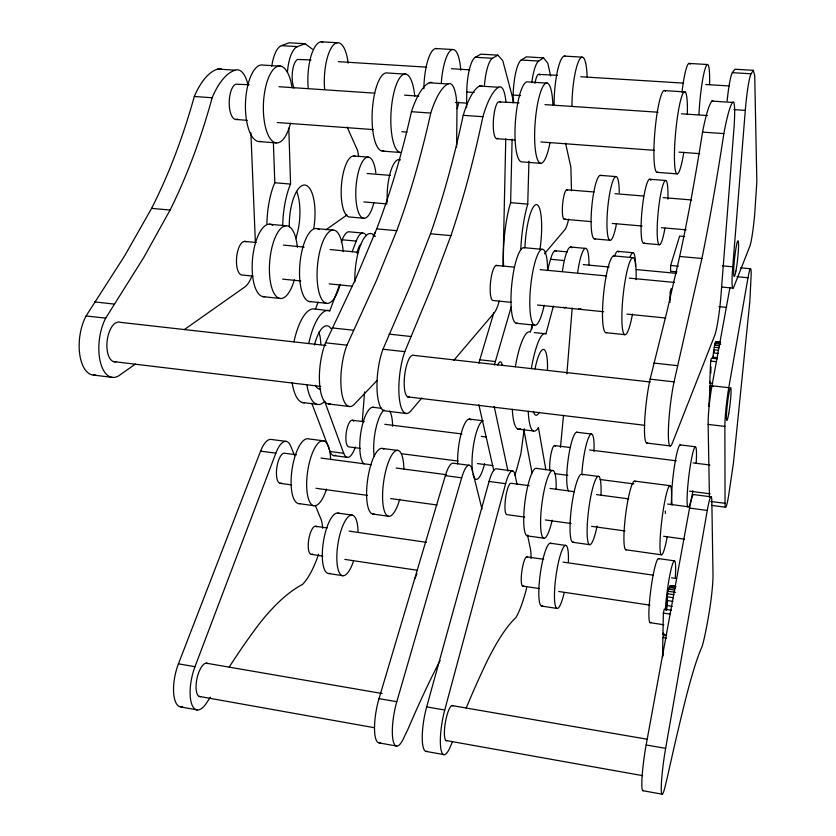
<?xml version="1.0" encoding="UTF-8"?>
<svg xmlns="http://www.w3.org/2000/svg" width="836" height="836" viewBox="0 0 836 836"><rect width="100%" height="100%" fill="white"/><g stroke="black" fill="none" stroke-linecap="round" stroke-linejoin="round"><path stroke-width="1.25" d="M456.602 147.136L456.958 110.676A33.001 9.133 -86.3 0 0 448.033 83.987L429.265 82.774A89.159 25.77 -85.8 0 0 411.458 111.71A745.043 293.906 85.7 0 1 376.712 228.876L355.624 278.921L325.559 342.791A37.171 12.686 -83.3 0 0 319.624 384.173A37.171 12.686 -83.3 0 0 330.304 403.757M466.572 107.666L466.76 91.991A29.95 7.785 -86.5 0 1 475.297 57.266L480.909 54.162L497.859 55.166L502.75 60.589L513.806 102.243M662.499 657.368L662.885 637.575L663.794 633.615L663.742 636.227M666.459 635.161L662.938 634.618L663.356 613.101L664.275 609.151L671.392 610.217M669.929 302.486L670.127 292.14L671.203 288.556M684.674 236.536L679.626 236.097L670.65 265.472L670.535 271.272L677.003 271.878M502.99 266.329L505.77 138.818M503.585 265.817A52.804 12.101 -84.7 0 1 509.688 205.813L510.629 202.667L512.113 139.142M512.97 102.828L513.147 95.053A30.19 6.981 -86.1 0 1 521.246 60.014L526.325 56.848L543.536 57.872L547.82 63.296L550.642 75.971M520.744 249.828A52.95 11.568 -84.7 0 1 526.837 207.276L527.746 204.12L528.937 161.212M571.479 190.754L570.894 167.242L565.544 143.155M710.349 383.139L708.834 406.296L709.409 403.861M712.68 383.4L709.774 383.024L710.663 361.068L711.373 358.195L717.278 358.822M709.9 394.205L710.203 386.828M710.757 373.253L711.008 366.983M364.59 391.906L362.291 421.323M524.276 428.69L520.859 453.823L517.087 468.014A24.725 5.35 -82.8 0 1 514.548 475.329M531.895 328.903L532.198 325.016M563.527 415.293L560.454 447.396M566.871 373.922L572.2 307.982M753.34 70.318L754.73 75.752L756.841 181.673L754.751 213.567A27.295 2.142 -84 0 1 749.808 246.327L733.851 286.863A29.762 2.571 -83.9 0 1 732.744 266.809L745.294 110.373A31.381 2.738 -84.4 0 1 751.094 73.787L753.34 70.318L734.875 69.221L732.388 72.669A31.287 3.093 -84.6 0 0 727.132 100.853M665.853 610.144C669.458 604.564 663.47 581.835 675.561 586.318M666.396 610.447L666.679 608.054M720.423 342.029L715.773 341.537L714.581 345.258L712.847 357.244L717.528 357.745M713.192 358.174L713.516 355.687M667.118 604.512L667.577 601.063M714.007 352.113L714.341 349.96M665.634 748.345L707.277 510.451A29.25 2.487 -83.1 0 1 711.844 501.318L713.003 575.189A27.191 2.121 -82.9 0 1 709.336 611.377A76.891 6.186 -82.9 0 1 702.125 646.51A395.501 27.557 -81.8 0 0 686.931 694.005A798.171 46.879 -81.5 0 0 667.839 775.118L664.986 787.125A33.116 2.968 -82.2 0 1 661.255 787.407A33.116 2.968 -82.2 0 1 665.634 748.345L646.144 744.97L689.554 508.089A29.155 2.821 -83 0 1 693.723 494.578L711.154 496.856M725.052 503.324L724.864 426.402A27.567 2.236 -83.4 0 1 728.773 387.674L748.011 277.751A26.209 2.006 -83.8 0 1 751.156 275.044L749.808 301.838L733.496 462.538L728.647 495.487A25.644 1.923 -83.2 0 1 725.052 503.324L710.809 501.454M709.45 497.378L708.134 424.416A27.494 2.529 -83.4 0 1 711.958 385.793L729.933 287.709M732.587 102.431A93.799 9.123 -84.2 0 0 723.851 133.603A815.727 112.829 -86.9 0 1 701.906 258.491L674.056 381.853A39.428 4.567 -83.4 0 0 668.403 430.143A39.428 4.567 -83.4 0 0 672.426 442.892L714.623 335.696A32.761 3.135 -83.8 0 0 720.977 295.265L733.851 129.873A34.621 3.365 -84.4 0 0 732.587 102.431L711.917 101.093A93.486 10.314 -84.3 0 0 702.533 132.109A810.314 126.863 -87.4 0 1 679.668 256.464L667.285 310.156L650.126 379.168A39.271 5.152 -83.4 0 0 644.608 423.006A39.271 5.152 -83.4 0 0 647.607 442.704M662.938 634.618L663.282 633.071M709.774 383.024L710.036 381.853M662.791 656.103L663.366 653.564M452.516 741.647L449.601 748.356A31.883 7.221 -80.3 0 1 440.708 747.697A31.883 7.221 -80.3 0 1 444.742 710.025L505.623 483.668A28.278 6.092 -82.4 0 1 515.185 475.517L517.024 484.389M534.277 332.561L545.939 333.804L553.401 306.07M427.3 751.209A31.789 7.555 -80.2 0 1 422.253 738.522A31.789 7.555 -80.2 0 1 426.673 706.89L489.06 481.473A28.205 6.374 -82.4 0 1 496.448 468.839L512.761 470.971M532.48 324.608L530.39 332.153L529.596 331.819A49.021 10.575 -83.5 0 0 515.331 366.805M547.434 270.582L550.558 259.275A25.373 5.173 -84.3 0 1 556.285 251.249M440.102 660.492A761.293 129.643 -77.8 0 0 408.083 728.919L402.795 739.933A31.622 8.099 -79.9 0 1 392.836 739.066A31.622 8.099 -79.9 0 1 396.797 701.717L461.66 477.837A28.069 6.845 -82.3 0 1 472.256 469.884L481.985 509.114M494.442 365.05A26.512 6.165 -83.5 0 1 495.361 361.528L511.235 306.749M380.338 742.702A31.528 8.423 -79.7 0 1 374.549 729.985A31.528 8.423 -79.7 0 1 379.021 698.635L445.348 475.663A27.985 7.127 -82.2 0 1 453.405 463.228L469.477 465.328M478.882 363.294A26.449 6.416 -83.5 0 1 479.822 359.783L493.846 312.633M406.39 413.517L384.968 410.894A37.547 11.411 -83.4 0 1 377.015 388.855A37.547 11.411 -83.4 0 1 382.972 349.229L410.873 284.459L430.488 233.766A755.504 267.51 87.1 0 0 463.217 115.337A89.922 23.126 -85.5 0 1 479.592 86.035L498.695 87.268A90.215 22.112 -85.4 0 0 482.874 116.716A759.6 257.122 87.6 0 1 450.917 235.627L431.867 286.56L404.802 351.674A37.683 10.931 -83.4 0 0 399.274 397.8A37.683 10.931 -83.4 0 0 410.873 410.904L421.814 398.03M210.432 697.224L205.551 704.445A30.545 11.631 -77.8 0 1 191.298 702.773A30.545 11.631 -77.8 0 1 194.976 666.7L275.859 453.154A27.18 9.896 -81.7 0 1 290.667 446.069L294.638 455.63M293.938 341.893A47.213 16.877 -83.5 0 1 314.064 308.912L329.781 310.814L339.792 284.365M352.092 251.908L356.188 241.092A24.537 8.078 -84.9 0 1 366.367 235.752M182.509 706.869A30.462 11.903 -77.7 0 1 173.731 694.016A30.462 11.903 -77.7 0 1 178.434 663.836L260.581 451.126A27.107 10.136 -81.6 0 1 271.345 439.475L286.414 441.439M315.36 309.289L318.129 302.099M341.276 242.179L342.196 239.786A24.484 8.287 -84.9 0 1 348.633 231.76L362.49 233.035M448.033 83.987A89.442 24.787 -85.7 0 0 430.759 113.059A748.878 284.23 86.3 0 1 396.766 230.694L376.221 280.99L346.95 345.195A37.317 12.216 -83.3 0 0 341.454 390.84A37.317 12.216 -83.3 0 0 354.579 404.028L377.078 380.464M288.807 128.211L290.573 184.077L289.34 187.076A50.86 18.758 -85.6 0 0 282.725 225.574M273.382 142.58L274.814 182.75L273.56 185.738A50.724 19.218 -85.7 0 0 266.914 224.111M414.949 578.543L416.965 573.789M247.968 84.875A31.81 13.073 -88 0 0 235.229 70.193A86.223 35.488 -87 0 0 212.156 97.739A709.764 382.115 79.4 0 1 170.084 210.055L143.646 257.676L105.702 318.15A35.749 17.295 -83.3 0 0 100.32 361.863A35.749 17.295 -83.3 0 0 119.496 375.27L135.422 364.047M221.331 68.865A31.705 13.376 -88.2 0 0 217.82 69.064A85.962 36.324 -87.1 0 0 194.297 96.495A707.047 388.949 78.7 0 1 151.598 208.373L124.689 255.774L86.087 315.956A35.624 17.681 -83.3 0 0 79.901 355.53A35.624 17.681 -83.3 0 0 95.68 374.946M375.165 232.68L373.149 235.992L375.521 236.212M453.802 360.389L494.212 312.842A31.549 7.608 -84.4 0 0 499.228 301.033M544.372 253.841L564.655 229.973A26.449 5.267 -84.9 0 0 568.647 219.116M184.265 329.635L244.781 286.988A30.19 12.247 -85.1 0 0 251.929 275.922M325.967 229.764L347.034 214.915M514.318 267.144L496.218 265.42L495.037 266.214A17.66 4.264 -84.4 0 0 490.251 286.225A17.66 4.264 -84.4 0 0 493.407 300.532L511.548 302.381M521.246 60.014L538.666 61.059L543.536 57.872M594.177 191.998L566.871 189.772L566.056 190.253A14.808 2.947 -84.9 0 0 562.377 208.383A14.808 2.947 -84.9 0 0 565.146 218.729M475.297 57.266L492.446 58.29L497.859 55.166M256.14 242.492L244.457 241.385L242.628 242.074A16.898 6.855 -85.1 0 0 236.452 261.062A16.898 6.855 -85.1 0 0 242.565 275.054L252.911 276.11M271.773 66.337A28.967 11.046 -88.1 0 1 281.429 45.646L297.438 46.607L305.046 43.723L312.392 49.125M281.429 45.646L289.204 42.782L305.046 43.723M519.01 102.87L498.287 101.887A18.632 4.567 -86 0 0 493.261 124A18.632 4.567 -86 0 0 497.786 138.243M557.403 75.282L538.185 74.373A16.95 3.731 -86 0 0 534.915 83.422M321.243 41.8L337.472 42.751M435.702 48.53L452.589 49.523M564.279 56.096L581.94 57.13M688.916 63.421L707.34 64.508M732.388 72.669L751.094 73.787M310.961 59.973L297.668 59.419A16.26 6.04 -88 0 0 292.495 71.353A16.26 6.04 -88 0 0 294.021 88.062M338.277 61.665L426.736 67.162M451.45 68.698L469.665 69.827M580.821 76.734L683.629 83.13M705.751 84.499L729.18 85.962M280.802 66.201L263.183 65.083A38.331 15.163 -87.8 0 0 245.47 103.382A38.331 15.163 -87.8 0 0 260.811 141.399M406.056 74.174L387.653 73.004A39.177 12.415 -86.8 0 0 372.219 112.327A39.177 12.415 -86.8 0 0 383.923 150.919M547.371 83.151L528.038 81.928A40.128 9.144 -85.8 0 0 515.54 119.841A40.128 9.144 -85.8 0 0 521.528 161.85L540.693 163.333M664.735 90.622L684.977 91.908M217.82 69.064L235.229 70.193M466.76 91.991L474.179 92.482M513.147 95.053L520.682 95.555M733.956 109.62L745.294 110.373M249.243 84.718L235.679 84.206A17.807 7.315 -88 0 0 229.263 105.2A17.807 7.315 -88 0 0 237.56 119.099M279.025 86.725L374.831 93.162M404.614 95.168L418.846 96.13M544.999 104.615L658.089 112.223M681.476 113.8L707.475 115.546M455.453 102.389L467.125 103.183M194.297 96.495L212.156 97.739M411.458 111.71L430.759 113.059M463.217 115.337L482.874 116.716M702.533 132.109L723.851 133.603M235.647 119.464L247.341 120.321M277.207 122.526L373.295 129.601M401.865 131.712L407.059 132.088M496.574 138.692L514.809 140.03M540.861 141.953L654.18 150.302M678.926 152.131L699.763 153.657M258.826 141.535L276.308 142.893M382.303 151.086L400.559 152.497A39.302 11.997 -86.6 0 1 390.83 118.388A39.302 11.997 -86.6 0 1 401.562 75.7A39.302 11.997 -86.6 0 1 414.729 96.119M657.044 172.331L677.108 173.888M353.921 155.987L368.3 157.116M600.436 175.361L616.09 176.595M649.781 179.238L665.707 180.492M367.088 173.491L390.402 175.393M614.982 193.691L643.584 196.021M663.094 197.62L691.696 199.95M274.814 182.75L290.573 184.077M510.629 202.667L527.746 204.12M363.879 201.936L387.12 203.942M564.331 219.283L591.554 221.634M612.286 223.431L642.1 226.013M661.537 227.695L686.157 229.827M364.193 218.3L349.897 217.026A30.598 10.325 -85.9 0 1 341.527 184.233A30.598 10.325 -85.9 0 1 355.248 156.363M594.783 238.918L610.332 240.308M643.793 243.307L659.604 244.718M151.598 208.373L170.084 210.055M376.712 228.876L396.766 230.694M430.488 233.766L450.917 235.627M679.668 256.464L701.906 258.491M570.434 247.017L585.399 248.386M617.585 251.312L632.8 252.702M269.108 224.205L286.058 225.772M332.927 230.078L315.695 228.5A36.679 13.209 -84.9 0 0 299.716 266.579A36.679 13.209 -84.9 0 0 311.107 301.514M523.576 247.623L542.115 249.327M613.634 255.9L632.737 257.655M722.377 265.858L732.744 266.809M554.979 250.758L567.393 251.897M740.654 267.844L750.383 268.743M670.65 265.472L678.424 266.193M342.196 239.786L356.188 241.092M550.558 259.275L564.352 260.56M736.944 276.706L748.011 277.751M583.267 264.594L609.162 267.029M636.353 269.589L676.481 273.351M283.383 245.094L304.137 247.08M330.084 249.556L358.623 252.284M540.171 269.62L606.11 275.911M629.383 278.137L674.631 282.453M721.625 287.02L733.057 288.117M718.866 306.613L726.609 307.376M282.641 279.13L300.741 280.969M329.175 283.853L352.437 286.215M537.475 305.015L603.582 311.724M626.906 314.096L665.79 318.046M715.532 341.778L720.601 342.248M715.261 342.478L719.921 342.969M714.937 343.638L720.768 344.254M263.016 296.655L279.893 298.421M309.383 301.524L326.531 303.322M516.23 323.25L534.664 325.194M605.818 332.665L624.826 334.661M714.581 345.258L719.253 345.749M714.216 347.264L718.897 347.755M713.829 349.772L718.5 350.263M713.39 352.896L718.072 353.398M710.663 361.068L716.588 361.706M94.489 301.921L113.957 304.043M332.143 327.9L353.367 330.22M389.095 334.118L410.748 336.49M653.951 363.075L677.672 365.666M479.822 359.783L495.361 361.528M711.958 385.793L728.773 387.674M86.087 315.956L105.702 318.15M325.559 342.791L346.95 345.195M382.972 349.229L404.802 351.674M650.126 379.168L674.056 381.853M709.649 386.044L713.16 386.441M325.852 345.477L120.311 322.341A20.022 9.677 -83.3 0 0 117.792 322.079L115.201 323.166A20.022 9.677 -83.3 0 0 106.893 346.344A20.022 9.677 -83.3 0 0 116.026 361.727M650.377 382L413.925 355.384A21.099 6.113 -83.4 0 0 412.336 355.227L410.633 356.491A21.099 6.113 -83.4 0 0 404.216 381.206A21.099 6.113 -83.4 0 0 409.306 396.881M708.134 424.416L724.864 426.402M113.497 361.591L320.742 386.441M407.696 396.87L644.702 425.294M372.825 407.257L381.54 408.323M469.174 419.055L483.333 420.79M576.641 432.222L591.345 434.02M680.076 444.888L695.301 446.748M93.35 375.061L112.63 377.433M328.621 403.966L349.626 406.547M646.886 443.059L670.326 445.943M302.308 402.513L316.76 404.3M517.798 429.056L533.378 430.968M352.625 420.278L364.214 421.731M384.8 424.312L462.036 433.978M481.337 436.392L486.489 437.04M554.759 445.588L570.267 447.532M589.652 449.956L676.261 460.803M693.065 462.904L709.868 465.004M323.96 440.885L308.703 438.91A32.74 11.464 -81.7 0 0 291.889 470.563A32.74 11.464 -81.7 0 0 300.061 503.544M382.689 448.483L398.344 450.51M553.16 470.563L536.649 468.421A34.067 6.824 -82.5 0 0 524.924 502.143A34.067 6.824 -82.5 0 0 528.185 535.751M582.013 474.294L598.785 476.468M634.89 481.139L670.294 485.726M360.138 448.336L348.539 446.832A13.46 4.358 -82.5 0 1 346.647 430.373A13.46 4.358 -82.5 0 1 353.638 421.135M401.385 453.697L458.097 461.075M477.429 463.583L492.895 465.589M554.843 473.646L567.79 475.329M600.154 479.53L633.813 483.908M689.481 491.14L710.192 493.836M311.786 403.245L330.084 451.492L343.721 453.279A24.035 7.785 -82.5 0 0 355.352 447.009M333.564 455.547L347.107 457.334M711.426 505.372L725.554 507.243M296.425 454.815L284.773 453.269A15.215 5.538 -81.7 0 0 276.653 468.954A15.215 5.538 -81.7 0 0 281.481 483.093M321.024 458.076L371.518 464.774M396.128 468.035L446.623 474.733M529.272 485.685L511.162 483.292A15.832 3.417 -82.4 0 0 505.623 497.911A15.832 3.417 -82.4 0 0 506.752 514.621L524.757 517.108M549.952 488.433L574.52 491.683M596.507 494.599L628.829 498.893M667.619 504.035L689.595 506.95M260.581 451.126L275.859 453.154M445.348 475.663L461.66 477.837M489.06 481.473L505.623 483.668M689.554 508.089L707.277 510.451M279.997 483.312L291.576 484.911M316.029 488.287L367.506 495.393M390.663 498.59L436.998 504.986M545.333 519.95L571.051 523.503M591.627 526.346L625.067 530.965M663.648 536.284L684.224 539.126M298.546 503.554L313.845 505.717M372.772 514.035L388.479 516.251M527.276 535.855L543.849 538.196M572.806 542.282L589.641 544.664M625.882 549.785L661.422 554.801M338.005 513.085L352.259 515.112M550.496 543.243L565.847 545.427M658.611 558.584L674.527 560.851M315.674 526.272L327.263 527.955M349.176 531.121L426.475 542.324M526.826 556.86L543.63 559.284M563.015 562.095L653.459 575.199M671.548 577.812L676.721 578.564M670.106 585.722L675.927 586.569M669.772 586.37L675.603 587.227M669.385 587.53L675.227 588.387M668.967 589.192L674.809 590.049M668.507 591.324L675.53 592.358M668.048 593.832L673.91 594.699M667.567 596.852L673.44 597.719M667.055 600.499L672.928 601.366M666.417 605.473L672.29 606.351M311.295 554.383L322.915 556.118M344.85 559.409L417.112 570.246M522.772 586.088L539.471 588.586M558.73 591.48L649.927 605.149M663.356 613.101L670.482 614.178M328.694 573.538L342.99 575.722M541.874 606.121L557.278 608.472M650.366 622.705L663.878 624.774M662.885 637.575L666.396 638.119M206.126 663.167L382.156 693.525M451.931 705.563L647.283 739.254M178.434 663.836L194.976 666.7M379.021 698.635L396.797 701.717M426.673 706.89L444.742 710.025M199.01 696.367L374.538 727.738M445.87 740.487L642.654 775.651M180.9 706.974L197.254 709.942M379.189 742.911L396.755 746.088M426.266 751.439L444.115 754.678M642.988 790.72L662.216 794.2M329.781 310.814L328.517 310.449A47.338 16.48 -83.5 0 0 308.777 343.554M545.939 333.804L545.177 333.47A49.157 10.105 -83.5 0 0 531.351 368.613M715.773 341.537L716.097 342.467M670.399 585.566L670.775 586.872M347.139 127.072L357.672 150.699L358.696 156.656M315.454 505.822L320.909 518.957A25.404 8.527 -80.9 0 1 322.612 528.268M343.721 453.279L324.681 401.374L323.344 402.628A47.338 16.48 -83.5 0 1 306.937 384.685M478.819 404.634L493.783 470.511M494.191 406.474L507.995 471.138M527.526 535.071L530.421 549.001A26.355 5.215 -82 0 1 531.027 558.49M523.785 429.505L532.062 473.009M545.866 469.801L538.415 427.551L537.527 428.92A49.157 10.105 -83.5 0 1 528.237 411.218M665.289 511.015L665.456 513.607M250.894 132.799L255.377 242.367M499.51 101.553A18.632 4.567 -86 0 1 500.618 102.494M683.827 152.277A41.215 5.288 -84.7 0 1 674.652 164.305A41.215 5.288 -84.7 0 1 680.525 100.644A41.215 5.288 -84.7 0 1 687.328 114.469M657.817 172.08A41.068 5.8 -84.9 0 1 655.079 129.611A41.068 5.8 -84.9 0 1 665.425 91.343M550.057 142.423A40.264 8.684 -85.6 0 1 535.96 153.814A40.264 8.684 -85.6 0 1 540.756 91.542A40.264 8.684 -85.6 0 1 552.909 105.42M531.811 82.524A30.274 6.667 -86 0 1 538.666 61.059M524.935 247.404A35.676 7.785 -84.7 0 1 536.587 204.621A35.676 7.785 -84.7 0 1 540.004 249.128M566.871 189.772A14.808 2.947 -84.9 0 1 567.592 190.305M664.923 228.228A32.27 4.399 -84.4 0 1 657.326 236.807A32.27 4.399 -84.4 0 1 662.384 186.909A32.27 4.399 -84.4 0 1 667.87 199.135M644.441 242.91A32.186 4.713 -84.5 0 1 642.132 209.408A32.186 4.713 -84.5 0 1 650.899 180.451M616.404 224.027A31.998 5.382 -84.6 0 1 607.406 232.993A31.998 5.382 -84.6 0 1 611.858 184.035A31.998 5.382 -84.6 0 1 619.246 192.729M595.556 238.553A31.914 5.695 -84.7 0 1 591.752 207.276A31.914 5.695 -84.7 0 1 601.147 175.706M496.218 265.42A17.66 4.264 -84.4 0 1 497.284 265.827M632.476 314.085A38.738 5.936 -84 0 1 622.162 325.674A38.738 5.936 -84 0 1 628.494 265.66A38.738 5.936 -84 0 1 636.102 279.663M606.664 332.561A38.613 6.395 -84.1 0 1 603.571 294.126A38.613 6.395 -84.1 0 1 614.46 256.046M544.184 305.13A38.153 8.099 -84.2 0 1 530.703 316.457A38.153 8.099 -84.2 0 1 536.503 257.582A38.153 8.099 -84.2 0 1 547.632 270.112M517.359 323.177A38.028 8.538 -84.3 0 1 511.716 285.066A38.028 8.538 -84.3 0 1 524.684 247.79M711.917 101.093A34.506 3.804 -84.6 0 1 712.962 100.696M498.695 87.268A33.283 8.151 -86 0 1 505.958 102.243M479.592 86.035A33.179 8.527 -86.1 0 1 481.849 85.732M539.178 74.153A16.95 3.731 -86 0 1 540.077 75.073M698.959 114.187A37.38 4.305 -84.8 0 1 705.532 67.559A37.38 4.305 -84.8 0 1 709.545 84.561M681.988 92.127A37.265 4.723 -84.9 0 1 690.087 64.267M571.96 105.66A36.596 7.096 -85.7 0 1 579.202 60.056A36.596 7.096 -85.7 0 1 587.102 76.954M554.09 104.458A36.481 7.472 -85.8 0 1 565.251 56.221M484.472 85.167A30.033 7.482 -86.3 0 1 492.446 58.29M429.265 82.774A32.897 9.499 -86.4 0 1 431.773 82.492M244.457 241.385A16.898 6.855 -85.1 0 1 246.212 241.834M340.137 284.418A36.794 12.833 -84.8 0 1 319.592 294.345A36.794 12.833 -84.8 0 1 324.932 237.299A36.794 12.833 -84.8 0 1 343.209 251.657M317.408 228.719A36.679 13.209 -84.9 0 1 319.049 229.566M354.84 281.889A37.035 12.017 -84.7 0 1 360.483 245.314A37.035 12.017 -84.7 0 1 373.107 234.55M294.366 279.778A36.491 13.846 -85 0 1 272.327 289.455A36.491 13.846 -85 0 1 277.51 232.857A36.491 13.846 -85 0 1 297.355 247.268M264.876 296.665A36.376 14.202 -85 0 1 252.712 257.154A36.376 14.202 -85 0 1 272.724 225.302M387.287 202.187A30.838 9.499 -85.7 0 1 390.684 171.307A30.838 9.499 -85.7 0 1 400.454 159.916M373.796 203.023A30.671 10.063 -85.9 0 1 358.007 211.006A30.671 10.063 -85.9 0 1 361.204 164.002A30.671 10.063 -85.9 0 1 375.834 172.947M287.438 72.439A29.051 10.784 -88 0 1 297.438 46.607M289.287 226.859A34.266 12.634 -85.6 0 1 304.68 185.038A34.266 12.634 -85.6 0 1 313.751 228.322M296.686 191.423A34.172 12.948 -85.7 0 1 295.714 238.594M290.437 123.3A38.456 14.776 -87.6 0 1 267.478 133.488A38.456 14.776 -87.6 0 1 270.3 73.934A38.456 14.776 -87.6 0 1 292.109 87.864M441.314 82.754A35.802 9.844 -86.6 0 1 451.116 50.097A35.802 9.844 -86.6 0 1 460.761 70.14M458.776 102.128A35.802 9.844 -86.6 0 1 457.167 108.711M423.862 88.783A35.697 10.189 -86.8 0 1 437.029 48.676M324.608 89.055A35.091 12.174 -87.6 0 1 333.25 45.228A35.091 12.174 -87.6 0 1 348.163 63.118M308.202 87.947A34.997 12.498 -87.8 0 1 322.874 41.957M643.48 790.375A33.001 3.354 -82.1 0 1 642.017 777.877A33.001 3.354 -82.1 0 1 646.144 744.97M573.59 542.156A34.339 5.862 -82.7 0 1 571.646 506.219A34.339 5.862 -82.7 0 1 582.692 474.952M597.092 526.063A34.433 5.497 -82.7 0 1 587.29 536.952A34.433 5.497 -82.7 0 1 593.988 483.751A34.433 5.497 -82.7 0 1 600.948 495.466M626.519 549.628A34.642 4.702 -82.8 0 1 625.788 513.544A34.642 4.702 -82.8 0 1 635.423 481.776M667.222 536.743A34.851 3.919 -82.9 0 1 659.991 546.65A34.851 3.919 -82.9 0 1 666.658 493.031A34.851 3.919 -82.9 0 1 671.203 504.777M552.147 520.191A34.172 6.479 -82.6 0 1 540.913 530.306A34.172 6.479 -82.6 0 1 547.705 477.617A34.172 6.479 -82.6 0 1 556.107 489.509M614.596 255.994A30.765 5.026 -84.1 0 1 618.818 252.096M629.947 257.404A30.848 4.734 -84.1 0 1 635.538 265.827M562.482 270.927A30.524 5.925 -84.3 0 1 571.897 247.811M565.993 307.146A30.524 5.925 -84.3 0 1 563.663 307.199M577.686 272.379A30.598 5.643 -84.2 0 1 584.803 248.626A30.598 5.643 -84.2 0 1 589.004 264.845M580.821 308.651A30.598 5.643 -84.2 0 1 578.606 308.714M535.019 368.854A33.116 6.803 -83.5 0 1 543.484 349.427A33.116 6.803 -83.5 0 1 547.496 369.648M539.304 412.326A33.116 6.803 -83.5 0 1 533.358 411.333M520.629 428.513A49.021 10.575 -83.5 0 1 512.311 409.306M523.597 585.618A14.755 2.926 -82 0 1 521.863 571.207A14.755 2.926 -82 0 1 527.506 557.455M650.889 622.371A32.332 3.668 -82.6 0 1 650.732 590.467A32.332 3.668 -82.6 0 1 659.04 558.97M665.393 609.183A32.416 3.344 -82.7 0 1 672.238 565.073A32.416 3.344 -82.7 0 1 675.3 577.268M542.679 605.839A31.737 5.842 -82.1 0 1 540.234 574.165A31.737 5.842 -82.1 0 1 551.206 543.661M564.175 592.776A31.82 5.538 -82.2 0 1 554.623 600.906A31.82 5.538 -82.2 0 1 561.186 552.46A31.82 5.538 -82.2 0 1 568.375 561.802M549.942 470.71A13.94 2.654 -82.9 0 1 551.237 452.903A13.94 2.654 -82.9 0 1 555.334 446.414M672.395 504.892A30.504 3.334 -83.1 0 1 673.785 470.72A30.504 3.334 -83.1 0 1 680.504 445.034M687.662 506.919A30.577 3.041 -83.2 0 1 691.497 458.922A30.577 3.041 -83.2 0 1 696.158 463.123M692.908 490.669A30.577 3.041 -83.2 0 1 688.864 506.856M568.616 491.119A29.981 5.319 -82.9 0 1 568.449 457.355A29.981 5.319 -82.9 0 1 577.321 432.39M581.95 472.925A30.054 5.037 -83 0 1 589.39 436.016A30.054 5.037 -83 0 1 593.978 451.492M526.711 587.76A74.456 15.194 -82.1 0 1 515.937 617.564A381.958 67.747 -79.4 0 0 487.043 661.266A767.605 115.305 -78.4 0 0 466.237 707.946M446.915 740.675A17.849 4.044 -80.3 0 1 445.431 722.231A17.849 4.044 -80.3 0 1 452.955 705.845M374.1 513.994A33.168 10.011 -82 0 1 367.777 478.673A33.168 10.011 -82 0 1 383.902 449.183M399.765 499.176A33.262 9.687 -82.1 0 1 383.651 508.309A33.262 9.687 -82.1 0 1 390.652 457.062A33.262 9.687 -82.1 0 1 403.851 469.32M326.51 489.06A32.834 11.171 -81.8 0 1 308.139 497.744A32.834 11.171 -81.8 0 1 315.235 447.197A32.834 11.171 -81.8 0 1 330.638 459.601M497.702 365.071A15.905 3.699 -83.5 0 1 502.237 365.06M318.6 554.163A71.697 24.756 -81.1 0 1 302.59 584.385A367.453 110.342 -76.3 0 0 259.191 623.938A735.91 187.724 -74.8 0 0 229.221 667.076M357.014 253.277A13.742 4.525 -84.9 0 1 360.734 244.384M314.472 345.028A31.893 11.098 -83.5 0 1 330.91 328.517M320.47 389.221A31.893 11.098 -83.5 0 1 315.245 385.197M335.706 455.181A23.983 7.984 -82.4 0 1 330.084 451.492M304.503 402.764A47.213 16.877 -83.5 0 1 292.192 382.919M318.965 332.08A31.81 11.37 -83.5 0 1 320.836 344.171M312.601 554.007A14.222 4.776 -80.9 0 1 308.693 539.784A14.222 4.776 -80.9 0 1 316.813 526.92M330.021 573.339A30.587 9.865 -81 0 1 323.333 542.188A30.587 9.865 -81 0 1 339.228 513.565M353.503 561.175A30.671 9.614 -81.1 0 1 337.765 568.031A30.671 9.614 -81.1 0 1 344.86 521.455A30.671 9.614 -81.1 0 1 358.038 531.382M200.692 696.67A17.107 6.51 -77.9 0 1 196.962 678.613A17.107 6.51 -77.9 0 1 207.777 663.554M457.679 463.907A29.427 7.305 -82.7 0 1 461.859 431.125A29.427 7.305 -82.7 0 1 470.961 419.954M484.587 463.625A29.5 7.043 -82.8 0 1 472.998 474.137M472.549 471.723A29.5 7.043 -82.8 0 1 474.169 441.502A29.5 7.043 -82.8 0 1 482.372 421.093M364.162 464.001A28.936 9.018 -82.5 0 1 361.1 431.031A28.936 9.018 -82.5 0 1 373.974 407.487M389.649 411.051A29.009 8.778 -82.5 0 1 392.627 426.245M374.162 456.069A29.009 8.778 -82.5 0 1 384.1 409.964M735.899 271.094A17.859 1.536 -83.9 0 0 738.334 241.405A17.859 1.536 -83.9 0 0 734.133 263.215A17.859 1.536 -83.9 0 0 735.899 271.094M728.699 413.81A16.542 1.338 -83.4 0 0 730.758 387.695A16.542 1.338 -83.4 0 0 726.756 410.528A16.542 1.338 -83.4 0 0 728.699 413.81"/></g></svg>
